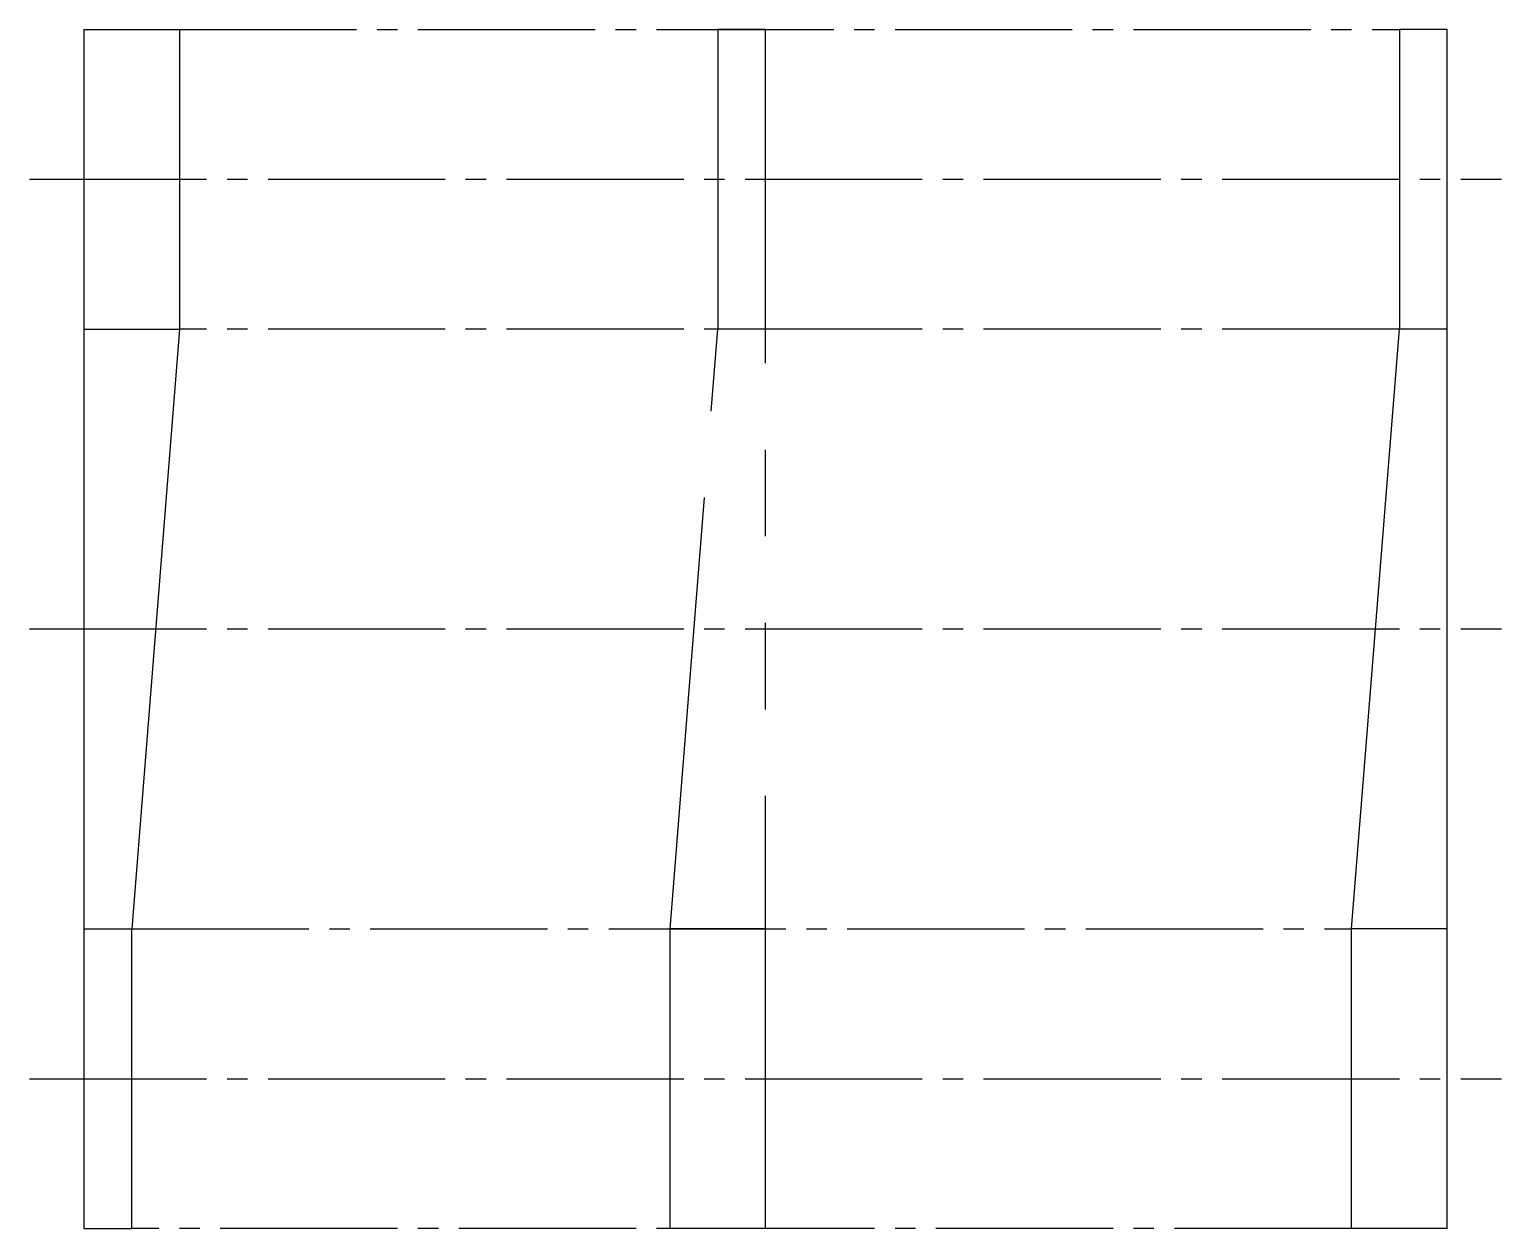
# Model space of a CAD drawing. Extents: x 10 to 165, y 10 to 131.
# Drawn here: x 138.49 to 165.49, y 108.89 to 130.89 of the extents above; entities outside this region: 2.
import ezdxf

# ---------------------------------------------------------------- set-up
doc = ezdxf.new("R2010")
doc.units = 0
doc.header["$LTSCALE"] = 0.25
doc.linetypes.add('CENTER', pattern=[17.5, 13, -1.5, 1.5, -1.5])
doc.linetypes.add('PHANTOM', pattern=[63.5, 31.75, -6.35, 6.35, -6.35, 6.35, -6.35])
doc.layers.get('0').update_dxf_attribs({"linetype": 'CONTINUOUS'})
doc.layers.add('CENTER', color=1, linetype='CENTER')

msp = doc.modelspace()

# ---------------------------------------------------------------- linework, layer by layer
for p, q in [((139.488, 130.886), (139.488, 108.886)), ((139.488, 130.886), (141.238, 130.886)), ((141.238, 130.886), (141.238, 125.386)), ((164.488, 130.886), (163.613, 130.886)), ((163.613, 130.886), (163.613, 125.386)), ((164.488, 108.886), (164.488, 130.886)), ((139.488, 125.386), (141.238, 125.386)), ((139.488, 125.386), (139.488, 125.386)), ((141.238, 125.386), (140.363, 114.386)), ((162.738, 114.386), (163.613, 125.386)), ((164.488, 125.386), (163.613, 125.386)), ((139.488, 119.886), (139.488, 119.886)), ((139.488, 114.386), (140.363, 114.386)), ((140.363, 108.886), (140.363, 114.386)), ((162.738, 108.886), (162.738, 114.386)), ((164.488, 114.386), (162.738, 114.386)), ((139.488, 108.886), (140.363, 108.886)), ((164.488, 108.886), (162.738, 108.886))]:
    msp.add_line(p, q)
at = {"color": 3, "linetype": 'PHANTOM'}
for p, q in [((151.988, 130.886), (151.113, 130.886)), ((151.113, 130.886), (151.113, 125.386)), ((151.988, 108.886), (151.988, 130.886)), ((150.238, 114.386), (151.113, 125.386)), ((151.988, 125.386), (151.113, 125.386)), ((150.238, 108.886), (150.238, 114.386)), ((151.988, 114.386), (150.238, 114.386)), ((151.988, 108.886), (150.238, 108.886))]:
    msp.add_line(p, q, dxfattribs=at)
at = {"layer": 'CENTER', "color": 1, "linetype": 'CENTER'}
for p, q in [((141.238, 130.886), (163.613, 130.886)), ((138.488, 128.136), (165.488, 128.136)), ((163.613, 125.386), (141.238, 125.386)), ((138.488, 119.886), (165.488, 119.886)), ((140.363, 114.386), (162.738, 114.386)), ((138.488, 111.636), (165.488, 111.636)), ((162.738, 108.886), (140.363, 108.886))]:
    msp.add_line(p, q, dxfattribs=at)

# ---------------------------------------------------------------- texts
for s, p in [('SWF22-25', (10, 25)), ('SWF22', (10, 10))]:
    msp.add_text(s, height=4).set_placement(p)

doc.saveas('drawing.dxf')
